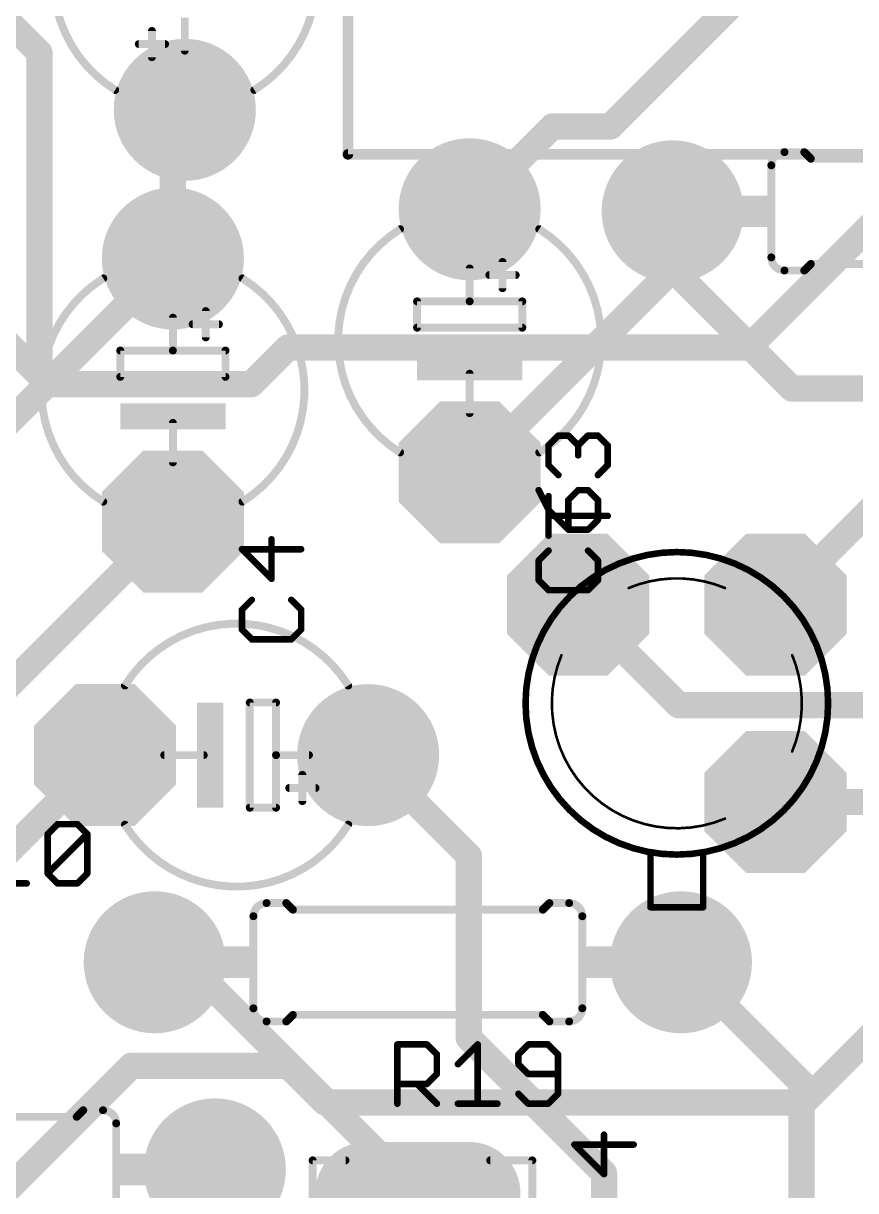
# Model space of a CAD drawing. Extents: x 0 to 70, y -10.8 to 60.8.
# Drawn here: x 37.38 to 53.45, y 21.59 to 44.13 of the extents above; entities that cross this region are included whole.
import ezdxf

# ---------------------------------------------------------------- set-up
doc = ezdxf.new("R2010")
doc.units = 0
for name, color, linetype in [('1', 22, 'CONTINUOUS'), ('16', 175, 'CONTINUOUS'), ('17', 82, 'CONTINUOUS'), ('21', 253, 'CONTINUOUS'), ('25', 253, 'CONTINUOUS'), ('29', 253, 'CONTINUOUS'), ('30', 253, 'CONTINUOUS')]:
    doc.layers.add(name, color=color, linetype=linetype)

# ---------------------------------------------------------------- blocks, each defined once
blk = doc.blocks.new('RECT')
blk.add_solid([(-0.5, -0.5), (0.5, -0.5), (-0.5, 0.5), (0.5, 0.5)])
blk = doc.blocks.new('ROUNDP')
at = {"const_width": 0.5}
blk.add_lwpolyline([(0, -0.25, 1), (0, 0.25, 1), (0, -0.25)], format="xyb", dxfattribs=at)
blk = doc.blocks.new('OCTAGONP')
at = {"const_width": 0.5}
blk.add_lwpolyline([(-0.25, -0.1036), (-0.25, 0.1036), (-0.1036, 0.25), (0.1036, 0.25), (0.25, 0.1036), (0.25, -0.1036), (0.1036, -0.25), (-0.1036, -0.25), (-0.25, -0.1036), (-0.25, 0.1036)], dxfattribs=at)
blk = doc.blocks.new('LONGP100')
at = {"const_width": 1}
blk.add_lwpolyline([(-0.5, 0), (0.5, 0)], dxfattribs=at)
at = {"const_width": 0.5}
for points in [[(-0.5, 0.25, 1), (-0.5, -0.25)], [(0.5, -0.25, 1), (0.5, 0.25)]]:
    blk.add_lwpolyline(points, format="xyb", dxfattribs=at)

msp = doc.modelspace()

# ---------------------------------------------------------------- linework, layer by layer
at = {"layer": '1', "const_width": 0.508}
for points in [[(37.6936, 43.561), (36.2712, 44.9834)], [(37.6936, 37.338), (37.6936, 43.561)], [(51.3842, 37.8714), (57.0738, 43.561)], [(34.3154, 40.7162), (37.6936, 37.338)], [(41.783, 37.1602), (42.4942, 37.8714)], [(42.4942, 37.8714), (51.3842, 37.8714)], [(37.6936, 37.338), (37.8714, 37.1602)], [(37.8714, 37.1602), (41.783, 37.1602)], [(52.451, 23.2918), (55, 25.8408)], [(35.7378, 20.2692), (39.4716, 24.003)], [(39.4716, 24.003), (42.4942, 24.003)], [(42.4942, 24.003), (43.2054, 23.2918)], [(43.2054, 23.2918), (52.451, 23.2918)]]:
    msp.add_lwpolyline(points, dxfattribs=at)
at = {"layer": '1', "const_width": 0.254}
for points in [[(37.8206, 43.561, 1), (37.5666, 43.561)], [(37.6038, 43.4712, 1), (37.7834, 43.6508)], [(42.4942, 37.9984, 1), (42.4942, 37.7444)], [(42.584, 37.7816, 1), (42.4044, 37.9612)], [(51.3842, 37.7444, 1), (51.3842, 37.9984)], [(51.2944, 37.9612, 1), (51.474, 37.7816)], [(37.7834, 37.4278, 1), (37.6038, 37.2482)], [(37.5666, 37.338, 1), (37.8206, 37.338)], [(37.6038, 37.2482, 1), (37.7834, 37.4278)], [(37.8714, 37.2872, 1), (37.8714, 37.0332)], [(37.7816, 37.0704, 1), (37.9612, 37.25)], [(41.6932, 37.25, 1), (41.8728, 37.0704)], [(41.783, 37.0332, 1), (41.783, 37.2872)], [(39.4716, 24.13, 1), (39.4716, 23.876)], [(39.5614, 23.9132, 1), (39.3818, 24.0928)], [(42.584, 24.0928, 1), (42.4044, 23.9132)], [(42.4942, 23.876, 1), (42.4942, 24.13)], [(43.2054, 23.4188, 1), (43.2054, 23.1648)], [(43.1156, 23.202, 1), (43.2952, 23.3816)], [(52.3612, 23.3816, 1), (52.5408, 23.202)], [(52.451, 23.1648, 1), (52.451, 23.4188)]]:
    msp.add_lwpolyline(points, format="xyb", dxfattribs=at)
at = {"layer": '16', "const_width": 0.508}
for points in [[(48.7172, 42.1386), (52, 45.4214)], [(40.27, 42.23), (40.5, 42.46)], [(40.27, 39.59), (40.27, 42.23)], [(46, 40.54), (47.5986, 42.1386)], [(47.5986, 42.1386), (48.7172, 42.1386)], [(49.92, 39.38), (49.92, 40.5)], [(35.111, 34.431), (40.27, 39.59)], [(46, 35.46), (49.92, 39.38)], [(49.92, 39.38), (52.22, 37.08)], [(52.22, 37.08), (55, 37.08)], [(55, 36), (51.905, 32.905)], [(35.76, 30), (40.27, 34.51)], [(48.095, 32.905), (50.0374, 30.9626)], [(50.0374, 30.9626), (56.5426, 30.9626)], [(35.96, 27), (38.96, 30)], [(45.9834, 28.0566), (44.04, 30)], [(51.905, 29.095), (56.825, 29.095)], [(45.9834, 24.5364), (45.9834, 28.0566)], [(40.54, 26), (39.92, 26)], [(45, 21.54), (40.54, 26)], [(52.405, 23.675), (50.08, 26)], [(48.595, 21.9248), (45.9834, 24.5364)], [(52.405, 19.405), (52.405, 23.675)], [(39.58, 20.5), (41.08, 22)], [(48.595, 19.405), (48.595, 21.9248)]]:
    msp.add_lwpolyline(points, dxfattribs=at)
at = {"layer": '16', "const_width": 0.254}
for points in [[(40.5898, 42.3702, 1), (40.4102, 42.5498)], [(40.397, 42.23, 1), (40.143, 42.23)], [(40.1802, 42.3198, 1), (40.3598, 42.1402)], [(47.5986, 42.2656, 1), (47.5986, 42.0116)], [(47.6884, 42.0488, 1), (47.5088, 42.2284)], [(48.7172, 42.0116, 1), (48.7172, 42.2656)], [(48.6274, 42.2284, 1), (48.807, 42.0488)], [(45.9102, 40.6298, 1), (46.0898, 40.4502)], [(50.047, 40.5, 1), (49.793, 40.5)], [(40.143, 39.59, 1), (40.397, 39.59)], [(40.3598, 39.5002, 1), (40.1802, 39.6798)], [(50.0098, 39.4698, 1), (49.8302, 39.2902)], [(49.793, 39.38, 1), (50.047, 39.38)], [(50.0098, 39.2902, 1), (49.8302, 39.4698)], [(52.22, 37.207, 1), (52.22, 36.953)], [(52.1302, 36.9902, 1), (52.3098, 37.1698)], [(45.9102, 35.5498, 1), (46.0898, 35.3702)], [(40.3598, 34.4202, 1), (40.1802, 34.5998)], [(48.1848, 32.9948, 1), (48.0052, 32.8152)], [(51.8152, 32.9948, 1), (51.9948, 32.8152)], [(50.0374, 31.0896, 1), (50.0374, 30.8356)], [(49.9476, 30.8728, 1), (50.1272, 31.0524)], [(39.0498, 29.9102, 1), (38.8702, 30.0898)], [(44.1298, 30.0898, 1), (43.9502, 29.9102)], [(51.905, 29.222, 1), (51.905, 28.968)], [(46.1104, 28.0566, 1), (45.8564, 28.0566)], [(45.8936, 27.9668, 1), (46.0732, 28.1464)], [(39.92, 26.127, 1), (39.92, 25.873)], [(40.6298, 26.0898, 1), (40.4502, 25.9102)], [(40.54, 25.873, 1), (40.54, 26.127)], [(50.1698, 26.0898, 1), (49.9902, 25.9102)], [(46.0732, 24.6262, 1), (45.8936, 24.4466)], [(45.8564, 24.5364, 1), (46.1104, 24.5364)], [(52.532, 23.675, 1), (52.278, 23.675)], [(52.3152, 23.5852, 1), (52.4948, 23.7648)], [(41.1698, 21.9102, 1), (40.9902, 22.0898)], [(48.722, 21.9248, 1), (48.468, 21.9248)], [(48.5052, 21.835, 1), (48.6848, 22.0146)], [(44.9102, 21.4502, 1), (45.0898, 21.6298)]]:
    msp.add_lwpolyline(points, format="xyb", dxfattribs=at)
at = {"layer": '21'}
for points, const_width in [([(43.65, 50.7), (43.65, 41.6)], 0.2032), ([(40.5, 43.603), (40.5, 44.238)], 0.1524), ([(39.865, 43.476), (39.865, 43.984)], 0.1524), ([(40.119, 43.73), (39.611, 43.73)], 0.1524), ([(60.35, 41.6), (43.65, 41.6)], 0.2032), ([(52.079, 41.643), (52.46, 41.643)], 0.1524), ([(52.587, 41.516), (52.46, 41.643)], 0.1524), ([(52.587, 41.516), (57.413, 41.516)], 0.1524), ([(51.825, 41.389), (51.825, 39.611)], 0.1524), ([(46, 39.397), (46, 38.762)], 0.1524), ([(46.635, 39.524), (46.635, 39.016)], 0.1524), ([(52.587, 39.484), (52.46, 39.357)], 0.1524), ([(52.587, 39.484), (57.413, 39.484)], 0.1524), ([(46.381, 39.27), (46.889, 39.27)], 0.1524), ([(52.079, 39.357), (52.46, 39.357)], 0.1524), ([(46, 38.762), (44.984, 38.762)], 0.1524), ([(44.984, 38.762), (44.984, 38.254)], 0.1524), ([(47.016, 38.762), (46, 38.762)], 0.1524), ([(47.016, 38.254), (47.016, 38.762)], 0.1524), ([(40.905, 38.574), (40.905, 38.066)], 0.1524), ([(40.27, 38.447), (40.27, 37.812)], 0.1524), ([(40.651, 38.32), (41.159, 38.32)], 0.1524), ([(44.984, 38.254), (47.016, 38.254)], 0.1524), ([(40.27, 37.812), (39.254, 37.812)], 0.1524), ([(39.254, 37.812), (39.254, 37.304)], 0.1524), ([(41.286, 37.812), (40.27, 37.812)], 0.1524), ([(41.286, 37.304), (41.286, 37.812)], 0.1524), ([(46, 37.365), (46, 36.603)], 0.1524), ([(39.254, 37.304), (41.286, 37.304)], 0.1524), ([(40.27, 36.415), (40.27, 35.653)], 0.1524), ([(42.262, 31.016), (41.754, 31.016)], 0.1524), ([(41.754, 31.016), (41.754, 28.984)], 0.1524), ([(42.262, 30), (42.262, 31.016)], 0.1524), ([(40.865, 30), (40.103, 30)], 0.1524), ([(42.897, 30), (42.262, 30)], 0.1524), ([(42.262, 28.984), (42.262, 30)], 0.1524), ([(42.77, 29.619), (42.77, 29.111)], 0.1524), ([(43.024, 29.365), (42.516, 29.365)], 0.1524), ([(41.754, 28.984), (42.262, 28.984)], 0.1524), ([(49.492, 27.063), (49.492, 28.1235)], 0.127), ([(50.508, 27.063), (50.508, 28.1235)], 0.127), ([(42.079, 27.143), (42.46, 27.143)], 0.1524), ([(42.587, 27.016), (42.46, 27.143)], 0.1524), ([(42.587, 27.016), (47.413, 27.016)], 0.1524), ([(47.413, 27.016), (47.54, 27.143)], 0.1524), ([(47.921, 27.143), (47.54, 27.143)], 0.1524), ([(50.508, 27.063), (49.492, 27.063)], 0.127), ([(41.825, 26.889), (41.825, 25.111)], 0.1524), ([(48.175, 26.889), (48.175, 25.111)], 0.1524), ([(42.587, 24.984), (42.46, 24.857)], 0.1524), ([(42.587, 24.984), (47.413, 24.984)], 0.1524), ([(47.413, 24.984), (47.54, 24.857)], 0.1524), ([(42.079, 24.857), (42.46, 24.857)], 0.1524), ([(47.921, 24.857), (47.54, 24.857)], 0.1524), ([(38.413, 23.016), (38.54, 23.143)], 0.1524), ([(38.921, 23.143), (38.54, 23.143)], 0.1524), ([(38.413, 23.016), (33.587, 23.016)], 0.1524), ([(39.175, 21.111), (39.175, 22.889)], 0.1524), ([(42.968, 22.175), (42.968, 15.825)], 0.1524), ([(43.603, 22.175), (42.968, 22.175)], 0.1524), ([(47.2098, 22.175), (46.397, 22.175)], 0.1524), ([(47.2098, 15.825), (47.2098, 22.175)], 0.1524)]:
    msp.add_lwpolyline(points, dxfattribs=dict(at, const_width=const_width))
for points, const_width in [([(39.1568, 47.1557, 0.5551), (39.1568, 42.8443)], 0.1524), ([(41.8432, 42.8443, 0.5551), (41.8432, 47.1557)], 0.1524), ([(39.9031, 43.984, 1), (39.8269, 43.984)], 0.0762), ([(39.611, 43.7681, 1), (39.611, 43.6919)], 0.0762), ([(40.119, 43.6919, 1), (40.119, 43.7681)], 0.0762), ([(39.8269, 43.476, 1), (39.9031, 43.476)], 0.0762), ([(40.4619, 43.603, 1), (40.5381, 43.603)], 0.0762), ([(39.1367, 42.812, 1), (39.1769, 42.8766)], 0.0762), ([(41.8231, 42.8766, 1), (41.8633, 42.812)], 0.0762), ([(43.65, 41.6508, 1), (43.65, 41.5492)], 0.1016), ([(52.079, 41.643, 0.4142), (51.825, 41.389)], 0.1524), ([(52.079, 41.6811, 1), (52.079, 41.6049)], 0.0762), ([(52.079, 41.6049, 1), (52.079, 41.6811)], 0.0762), ([(52.4869, 41.6699, 1), (52.4331, 41.6161)], 0.0762), ([(52.46, 41.6049, 1), (52.46, 41.6811)], 0.0762), ([(43.5992, 41.6, 1), (43.7008, 41.6)], 0.1016), ([(52.587, 41.5541, 1), (52.587, 41.4779)], 0.0762), ([(52.5601, 41.4891, 1), (52.6139, 41.5429)], 0.0762), ([(51.8631, 41.389, 1), (51.7869, 41.389)], 0.0762), ([(51.7869, 41.389, 1), (51.8631, 41.389)], 0.0762), ([(44.6568, 40.1557, 0.5551), (44.6568, 35.8443)], 0.1524), ([(44.6769, 40.1234, 1), (44.6367, 40.188)], 0.0762), ([(47.3432, 35.8443, 0.5551), (47.3432, 40.1557)], 0.1524), ([(47.3633, 40.188, 1), (47.3231, 40.1234)], 0.0762), ([(51.825, 39.611, 0.4142), (52.079, 39.357)], 0.1524), ([(51.8631, 39.611, 1), (51.7869, 39.611)], 0.0762), ([(46.0381, 39.397, 1), (45.9619, 39.397)], 0.0762), ([(46.6731, 39.524, 1), (46.5969, 39.524)], 0.0762), ([(51.7869, 39.611, 1), (51.8631, 39.611)], 0.0762), ([(52.587, 39.5221, 1), (52.587, 39.4459)], 0.0762), ([(52.6139, 39.4571, 1), (52.5601, 39.5109)], 0.0762), ([(38.9268, 39.2057, 0.5551), (38.9268, 34.8943)], 0.1524), ([(38.9469, 39.1734, 1), (38.9067, 39.238)], 0.0762), ([(41.6132, 34.8943, 0.5551), (41.6132, 39.2057)], 0.1524), ([(41.6333, 39.238, 1), (41.5931, 39.1734)], 0.0762), ([(46.381, 39.3081, 1), (46.381, 39.2319)], 0.0762), ([(46.889, 39.2319, 1), (46.889, 39.3081)], 0.0762), ([(52.079, 39.3951, 1), (52.079, 39.3189)], 0.0762), ([(52.079, 39.3189, 1), (52.079, 39.3951)], 0.0762), ([(52.4331, 39.3839, 1), (52.4869, 39.3301)], 0.0762), ([(52.46, 39.3189, 1), (52.46, 39.3951)], 0.0762), ([(46.5969, 39.016, 1), (46.6731, 39.016)], 0.0762), ([(44.984, 38.8001, 1), (44.984, 38.7239)], 0.0762), ([(45.0221, 38.762, 1), (44.9459, 38.762)], 0.0762), ([(46, 38.8001, 1), (46, 38.7239)], 0.0762), ([(45.9619, 38.762, 1), (46.0381, 38.762)], 0.0762), ([(46, 38.7239, 1), (46, 38.8001)], 0.0762), ([(47.0541, 38.762, 1), (46.9779, 38.762)], 0.0762), ([(47.016, 38.7239, 1), (47.016, 38.8001)], 0.0762), ([(40.9431, 38.574, 1), (40.8669, 38.574)], 0.0762), ([(40.3081, 38.447, 1), (40.2319, 38.447)], 0.0762), ([(40.651, 38.3581, 1), (40.651, 38.2819)], 0.0762), ([(41.159, 38.2819, 1), (41.159, 38.3581)], 0.0762), ([(44.984, 38.2921, 1), (44.984, 38.2159)], 0.0762), ([(47.016, 38.2159, 1), (47.016, 38.2921)], 0.0762), ([(40.8669, 38.066, 1), (40.9431, 38.066)], 0.0762), ([(44.9459, 38.254, 1), (45.0221, 38.254)], 0.0762), ([(46.9779, 38.254, 1), (47.0541, 38.254)], 0.0762), ([(39.254, 37.8501, 1), (39.254, 37.7739)], 0.0762), ([(39.2921, 37.812, 1), (39.2159, 37.812)], 0.0762), ([(40.27, 37.8501, 1), (40.27, 37.7739)], 0.0762), ([(40.27, 37.7739, 1), (40.27, 37.8501)], 0.0762), ([(41.3241, 37.812, 1), (41.2479, 37.812)], 0.0762), ([(41.286, 37.7739, 1), (41.286, 37.8501)], 0.0762), ([(40.2319, 37.812, 1), (40.3081, 37.812)], 0.0762), ([(46.0381, 37.365, 1), (45.9619, 37.365)], 0.0762), ([(39.254, 37.3421, 1), (39.254, 37.2659)], 0.0762), ([(39.2159, 37.304, 1), (39.2921, 37.304)], 0.0762), ([(41.2479, 37.304, 1), (41.3241, 37.304)], 0.0762), ([(41.286, 37.2659, 1), (41.286, 37.3421)], 0.0762), ([(45.9619, 36.603, 1), (46.0381, 36.603)], 0.0762), ([(40.3081, 36.415, 1), (40.2319, 36.415)], 0.0762), ([(44.6367, 35.812, 1), (44.6769, 35.8766)], 0.0762), ([(47.3231, 35.8766, 1), (47.3633, 35.812)], 0.0762), ([(40.2319, 35.653, 1), (40.3081, 35.653)], 0.0762), ([(38.9067, 34.862, 1), (38.9469, 34.9266)], 0.0762), ([(41.5931, 34.9266, 1), (41.6333, 34.862)], 0.0762), ([(50, 28.079, 1), (50, 33.921, 1), (50, 28.079)], 0.127), ([(50.9289, 33.227, 0.2002), (49.0711, 33.227)], 0.0508), ([(49.0662, 33.2387, 1), (49.076, 33.2153)], 0.0254), ([(50.924, 33.2153, 1), (50.9338, 33.2387)], 0.0254), ([(43.6557, 31.3432, 0.5551), (39.3443, 31.3432)], 0.1524), ([(47.7729, 31.929, 0.67), (50.9289, 28.773)], 0.0508), ([(47.7846, 31.9241, 1), (47.7612, 31.9339)], 0.0254), ([(52.227, 30.0711, 0.2002), (52.227, 31.9289)], 0.0508), ([(52.2387, 31.9338, 1), (52.2153, 31.924)], 0.0254), ([(39.312, 31.3633, 1), (39.3766, 31.3231)], 0.0762), ([(43.6234, 31.3231, 1), (43.688, 31.3633)], 0.0762), ([(41.754, 31.0541, 1), (41.754, 30.9779)], 0.0762), ([(41.7921, 31.016, 1), (41.7159, 31.016)], 0.0762), ([(42.3001, 31.016, 1), (42.2239, 31.016)], 0.0762), ([(42.262, 30.9779, 1), (42.262, 31.0541)], 0.0762), ([(40.103, 30.0381, 1), (40.103, 29.9619)], 0.0762), ([(40.865, 29.9619, 1), (40.865, 30.0381)], 0.0762), ([(42.262, 30.0381, 1), (42.262, 29.9619)], 0.0762), ([(42.3001, 30, 1), (42.2239, 30)], 0.0762), ([(42.2239, 30, 1), (42.3001, 30)], 0.0762), ([(42.897, 29.9619, 1), (42.897, 30.0381)], 0.0762), ([(52.2153, 30.076, 1), (52.2387, 30.0662)], 0.0254), ([(42.8081, 29.619, 1), (42.7319, 29.619)], 0.0762), ([(42.516, 29.4031, 1), (42.516, 29.3269)], 0.0762), ([(43.024, 29.3269, 1), (43.024, 29.4031)], 0.0762), ([(42.7319, 29.111, 1), (42.8081, 29.111)], 0.0762), ([(41.754, 29.0221, 1), (41.754, 28.9459)], 0.0762), ([(41.7159, 28.984, 1), (41.7921, 28.984)], 0.0762), ([(42.2239, 28.984, 1), (42.3001, 28.984)], 0.0762), ([(42.262, 28.9459, 1), (42.262, 29.0221)], 0.0762), ([(39.3443, 28.6568, 0.5551), (43.6557, 28.6568)], 0.1524), ([(39.3766, 28.6769, 1), (39.312, 28.6367)], 0.0762), ([(43.688, 28.6367, 1), (43.6234, 28.6769)], 0.0762), ([(50.9338, 28.7613, 1), (50.924, 28.7847)], 0.0254), ([(49.5238, 28.1235, 1), (49.4603, 28.1235)], 0.0635), ([(50.5398, 28.1235, 1), (50.4763, 28.1235)], 0.0635), ([(42.079, 27.143, 0.4142), (41.825, 26.889)], 0.1524), ([(42.079, 27.1811, 1), (42.079, 27.1049)], 0.0762), ([(42.079, 27.1049, 1), (42.079, 27.1811)], 0.0762), ([(42.4869, 27.1699, 1), (42.4331, 27.1161)], 0.0762), ([(42.46, 27.1049, 1), (42.46, 27.1811)], 0.0762), ([(42.587, 27.0541, 1), (42.587, 26.9779)], 0.0762), ([(42.5601, 26.9891, 1), (42.6139, 27.0429)], 0.0762), ([(47.3861, 27.0429, 1), (47.4399, 26.9891)], 0.0762), ([(47.413, 26.9779, 1), (47.413, 27.0541)], 0.0762), ([(47.54, 27.1811, 1), (47.54, 27.1049)], 0.0762), ([(47.5669, 27.1161, 1), (47.5131, 27.1699)], 0.0762), ([(48.175, 26.889, 0.4142), (47.921, 27.143)], 0.1524), ([(47.921, 27.1811, 1), (47.921, 27.1049)], 0.0762), ([(47.921, 27.1049, 1), (47.921, 27.1811)], 0.0762), ([(49.492, 27.0948, 1), (49.492, 27.0313)], 0.0635), ([(49.4603, 27.063, 1), (49.5238, 27.063)], 0.0635), ([(50.4763, 27.063, 1), (50.5398, 27.063)], 0.0635), ([(50.508, 27.0313, 1), (50.508, 27.0948)], 0.0635), ([(41.8631, 26.889, 1), (41.7869, 26.889)], 0.0762), ([(41.7869, 26.889, 1), (41.8631, 26.889)], 0.0762), ([(48.2131, 26.889, 1), (48.1369, 26.889)], 0.0762), ([(48.1369, 26.889, 1), (48.2131, 26.889)], 0.0762), ([(41.825, 25.111, 0.4142), (42.079, 24.857)], 0.1524), ([(41.8631, 25.111, 1), (41.7869, 25.111)], 0.0762), ([(41.7869, 25.111, 1), (41.8631, 25.111)], 0.0762), ([(42.587, 25.0221, 1), (42.587, 24.9459)], 0.0762), ([(42.6139, 24.9571, 1), (42.5601, 25.0109)], 0.0762), ([(47.4399, 25.0109, 1), (47.3861, 24.9571)], 0.0762), ([(47.413, 24.9459, 1), (47.413, 25.0221)], 0.0762), ([(47.921, 24.857, 0.4142), (48.175, 25.111)], 0.1524), ([(48.2131, 25.111, 1), (48.1369, 25.111)], 0.0762), ([(48.1369, 25.111, 1), (48.2131, 25.111)], 0.0762), ([(42.079, 24.8951, 1), (42.079, 24.8189)], 0.0762), ([(42.079, 24.8189, 1), (42.079, 24.8951)], 0.0762), ([(42.4331, 24.8839, 1), (42.4869, 24.8301)], 0.0762), ([(42.46, 24.8189, 1), (42.46, 24.8951)], 0.0762), ([(47.54, 24.8951, 1), (47.54, 24.8189)], 0.0762), ([(47.5131, 24.8301, 1), (47.5669, 24.8839)], 0.0762), ([(47.921, 24.8951, 1), (47.921, 24.8189)], 0.0762), ([(47.921, 24.8189, 1), (47.921, 24.8951)], 0.0762), ([(38.54, 23.1811, 1), (38.54, 23.1049)], 0.0762), ([(38.5669, 23.1161, 1), (38.5131, 23.1699)], 0.0762), ([(39.175, 22.889, 0.4142), (38.921, 23.143)], 0.1524), ([(38.921, 23.1811, 1), (38.921, 23.1049)], 0.0762), ([(38.921, 23.1049, 1), (38.921, 23.1811)], 0.0762), ([(38.3861, 23.0429, 1), (38.4399, 22.9891)], 0.0762), ([(38.413, 22.9779, 1), (38.413, 23.0541)], 0.0762), ([(39.2131, 22.889, 1), (39.1369, 22.889)], 0.0762), ([(39.1369, 22.889, 1), (39.2131, 22.889)], 0.0762), ([(43.0061, 22.175, 1), (42.9299, 22.175)], 0.0762), ([(42.968, 22.2131, 1), (42.968, 22.1369)], 0.0762), ([(43.603, 22.1369, 1), (43.603, 22.2131)], 0.0762), ([(46.397, 22.2131, 1), (46.397, 22.1369)], 0.0762), ([(47.2479, 22.175, 1), (47.1717, 22.175)], 0.0762), ([(47.2098, 22.1369, 1), (47.2098, 22.2131)], 0.0762)]:
    msp.add_lwpolyline(points, format="xyb", dxfattribs=dict(at, const_width=const_width))
at = {"layer": '25', "const_width": 0.127}
for points in [[(47.5226, 35.9797), (47.7132, 36.1704)], [(47.7132, 36.1704), (47.9039, 36.1704)], [(47.9039, 36.1704), (48.0946, 35.9797)], [(48.0946, 35.9797), (48.2852, 36.1704)], [(48.2852, 36.1704), (48.4759, 36.1704)], [(48.4759, 36.1704), (48.6665, 35.9797)], [(47.5226, 35.5984), (47.5226, 35.9797)], [(48.0946, 35.9797), (48.0946, 35.7891)], [(48.6665, 35.9797), (48.6665, 35.5984)], [(47.7132, 35.4078), (47.5226, 35.5984)], [(48.6665, 35.5984), (48.4759, 35.4078)], [(47.3326, 35.1167), (47.5232, 34.7354)], [(48.0952, 35.1167), (47.9046, 34.926)], [(48.2859, 35.1167), (48.0952, 35.1167)], [(48.4765, 34.926), (48.2859, 35.1167)], [(47.5226, 34.2385), (47.5226, 35.0011)], [(47.9046, 34.926), (47.9046, 34.3541)], [(48.4765, 34.5447), (48.4765, 34.926)], [(47.5232, 34.7354), (47.9046, 34.3541)], [(48.6665, 34.6198), (47.5226, 34.6198)], [(48.2859, 34.3541), (48.4765, 34.5447)], [(47.9046, 34.3541), (48.2859, 34.3541)], [(42.7465, 33.976), (41.6026, 33.976)], [(41.6026, 33.976), (42.1746, 33.4041)], [(42.1746, 33.4041), (42.1746, 34.1667)], [(47.5232, 33.9474), (47.3326, 33.7567)], [(47.3326, 33.7567), (47.3326, 33.3754)], [(48.4765, 33.7567), (48.2859, 33.9474)], [(48.4765, 33.3754), (48.4765, 33.7567)], [(47.3326, 33.3754), (47.5232, 33.1848)], [(48.2859, 33.1848), (48.4765, 33.3754)], [(47.5232, 33.1848), (48.2859, 33.1848)], [(41.7932, 32.9974), (41.6026, 32.8067)], [(42.7465, 32.8067), (42.5559, 32.9974)], [(41.6026, 32.8067), (41.6026, 32.4254)], [(42.7465, 32.4254), (42.7465, 32.8067)], [(41.6026, 32.4254), (41.7932, 32.2348)], [(42.5559, 32.2348), (42.7465, 32.4254)], [(41.7932, 32.2348), (42.5559, 32.2348)], [(37.854, 28.4768), (38.0446, 28.6674)], [(38.0446, 28.6674), (38.4259, 28.6674)], [(38.4259, 28.6674), (38.6166, 28.4768)], [(37.854, 27.7141), (37.854, 28.4768)], [(37.854, 27.7141), (38.6166, 28.4768)], [(38.6166, 28.4768), (38.6166, 27.7141)], [(38.0446, 27.5235), (37.854, 27.7141)], [(38.6166, 27.7141), (38.4259, 27.5235)], [(36.6847, 27.5235), (37.4473, 27.5235)], [(38.4259, 27.5235), (38.0446, 27.5235)], [(44.6034, 23.2695), (44.6034, 24.4134)], [(44.6034, 24.4134), (45.1753, 24.4134)], [(45.1753, 24.4134), (45.366, 24.2228)], [(45.7727, 24.0321), (46.154, 24.4134)], [(46.154, 24.4134), (46.154, 23.2695)], [(47.1326, 24.4134), (46.942, 24.2228)], [(47.5139, 24.4134), (47.1326, 24.4134)], [(47.7046, 24.2228), (47.5139, 24.4134)], [(45.366, 24.2228), (45.366, 23.8414)], [(46.942, 24.2228), (46.942, 24.0321)], [(47.7046, 23.4601), (47.7046, 24.2228)], [(45.366, 23.8414), (45.1753, 23.6508)], [(46.942, 24.0321), (47.1326, 23.8414)], [(47.1326, 23.8414), (47.7046, 23.8414)], [(45.1753, 23.6508), (44.6034, 23.6508)], [(44.9847, 23.6508), (45.366, 23.2695)], [(46.942, 23.4601), (47.1326, 23.2695)], [(47.5139, 23.2695), (47.7046, 23.4601)], [(45.7727, 23.2695), (46.5353, 23.2695)], [(47.1326, 23.2695), (47.5139, 23.2695)], [(49.1665, 22.4797), (48.0226, 22.4797)], [(48.0226, 22.4797), (48.5946, 21.9078)], [(48.5946, 21.9078), (48.5946, 22.6704)]]:
    msp.add_lwpolyline(points, dxfattribs=at)
at = {"layer": '25', "const_width": 0.0635}
for points in [[(47.7132, 36.2022, 1), (47.7132, 36.1386)], [(47.7357, 36.148, 1), (47.6907, 36.1928)], [(47.9264, 36.1929, 1), (47.8814, 36.1479)], [(47.9039, 36.1386, 1), (47.9039, 36.2022)], [(48.2852, 36.2022, 1), (48.2852, 36.1386)], [(48.3077, 36.148, 1), (48.2627, 36.1928)], [(48.4984, 36.1928, 1), (48.4534, 36.148)], [(48.4759, 36.1386, 1), (48.4759, 36.2022)], [(47.5544, 35.9797, 1), (47.4909, 35.9797)], [(47.5001, 36.0021, 1), (47.5451, 35.9573)], [(48.1264, 35.9797, 1), (48.0628, 35.9797)], [(48.0721, 36.0021, 1), (48.1171, 35.9573)], [(48.0721, 35.9572, 1), (48.1171, 36.0022)], [(48.6983, 35.9797, 1), (48.6347, 35.9797)], [(48.644, 35.9573, 1), (48.689, 36.0021)], [(47.5451, 35.6209, 1), (47.5001, 35.5759)], [(47.4909, 35.5984, 1), (47.5544, 35.5984)], [(48.0628, 35.7891, 1), (48.1264, 35.7891)], [(48.6347, 35.5984, 1), (48.6983, 35.5984)], [(48.689, 35.5759, 1), (48.644, 35.6209)], [(47.6907, 35.3853, 1), (47.7357, 35.4303)], [(48.4534, 35.4303, 1), (48.4984, 35.3853)], [(47.361, 35.1309, 1), (47.3042, 35.1025)], [(48.0952, 35.1485, 1), (48.0952, 35.0849)], [(48.1177, 35.0943, 1), (48.0727, 35.1391)], [(48.3084, 35.1391, 1), (48.2634, 35.0943)], [(48.2859, 35.0849, 1), (48.2859, 35.1485)], [(47.5544, 35.0011, 1), (47.4909, 35.0011)], [(47.9364, 34.926, 1), (47.8728, 34.926)], [(47.8821, 34.9484, 1), (47.9271, 34.9036)], [(48.5083, 34.926, 1), (48.4447, 34.926)], [(48.454, 34.9036, 1), (48.499, 34.9484)], [(47.5456, 34.7579, 1), (47.5008, 34.7129)], [(47.4948, 34.7212, 1), (47.5516, 34.7496)], [(47.5226, 34.6516, 1), (47.5226, 34.5881)], [(48.4447, 34.5447, 1), (48.5083, 34.5447)], [(48.499, 34.5222, 1), (48.454, 34.5672)], [(48.6665, 34.5881, 1), (48.6665, 34.6516)], [(47.4909, 34.2385, 1), (47.5544, 34.2385)], [(47.8728, 34.3541, 1), (47.9364, 34.3541)], [(47.9046, 34.3859, 1), (47.9046, 34.3224)], [(47.8822, 34.3316, 1), (47.927, 34.3766)], [(48.2634, 34.3766, 1), (48.3084, 34.3316)], [(48.2859, 34.3224, 1), (48.2859, 34.3859)], [(41.6026, 34.0078, 1), (41.6026, 33.9442)], [(41.625, 33.9985, 1), (41.5802, 33.9535)], [(42.2064, 34.1667, 1), (42.1429, 34.1667)], [(42.7465, 33.9442, 1), (42.7465, 34.0078)], [(47.3644, 33.7567, 1), (47.3008, 33.7567)], [(47.3101, 33.7791, 1), (47.3551, 33.7343)], [(47.5457, 33.925, 1), (47.5007, 33.9698)], [(48.3084, 33.9698, 1), (48.2634, 33.925)], [(48.5083, 33.7567, 1), (48.4447, 33.7567)], [(48.454, 33.7343, 1), (48.499, 33.7791)], [(42.1429, 33.4041, 1), (42.2064, 33.4041)], [(42.1522, 33.3816, 1), (42.197, 33.4266)], [(47.3551, 33.3979, 1), (47.3101, 33.3529)], [(47.3008, 33.3754, 1), (47.3644, 33.3754)], [(48.4447, 33.3754, 1), (48.5083, 33.3754)], [(48.499, 33.3529, 1), (48.454, 33.3979)], [(47.5232, 33.2166, 1), (47.5232, 33.1531)], [(47.5007, 33.1623, 1), (47.5457, 33.2073)], [(48.2634, 33.2073, 1), (48.3084, 33.1623)], [(48.2859, 33.1531, 1), (48.2859, 33.2166)], [(41.8157, 32.975, 1), (41.7707, 33.0198)], [(42.5784, 33.0198, 1), (42.5334, 32.975)], [(41.6344, 32.8067, 1), (41.5709, 32.8067)], [(41.5801, 32.8291, 1), (41.6251, 32.7843)], [(42.7783, 32.8067, 1), (42.7148, 32.8067)], [(42.724, 32.7843, 1), (42.769, 32.8291)], [(41.6251, 32.4479, 1), (41.5801, 32.4029)], [(42.769, 32.4029, 1), (42.724, 32.4479)], [(41.5709, 32.4254, 1), (41.6344, 32.4254)], [(41.7932, 32.2666, 1), (41.7932, 32.203)], [(41.7707, 32.2123, 1), (41.8157, 32.2573)], [(42.5334, 32.2573, 1), (42.5784, 32.2123)], [(42.5559, 32.203, 1), (42.5559, 32.2666)], [(42.7148, 32.4254, 1), (42.7783, 32.4254)], [(38.0446, 28.6991, 1), (38.0446, 28.6357)], [(38.0671, 28.6449, 1), (38.0221, 28.6899)], [(38.4483, 28.6899, 1), (38.4035, 28.6449)], [(38.4259, 28.6357, 1), (38.4259, 28.6991)], [(37.8858, 28.4768, 1), (37.8222, 28.4768)], [(37.8315, 28.4993, 1), (37.8765, 28.4543)], [(38.6484, 28.4768, 1), (38.5849, 28.4768)], [(38.6391, 28.4544, 1), (38.5941, 28.4992)], [(38.5942, 28.4543, 1), (38.639, 28.4993)], [(37.8765, 27.7366, 1), (37.8315, 27.6916)], [(37.8222, 27.7141, 1), (37.8858, 27.7141)], [(37.8315, 27.7365, 1), (37.8765, 27.6917)], [(38.5849, 27.7141, 1), (38.6484, 27.7141)], [(38.639, 27.6916, 1), (38.5942, 27.7366)], [(37.4473, 27.4918, 1), (37.4473, 27.5553)], [(38.0446, 27.5553, 1), (38.0446, 27.4918)], [(38.0221, 27.501, 1), (38.0671, 27.546)], [(38.4035, 27.546, 1), (38.4483, 27.501)], [(38.4259, 27.4918, 1), (38.4259, 27.5553)], [(44.6352, 24.4134, 1), (44.5716, 24.4134)], [(44.6034, 24.4452, 1), (44.6034, 24.3817)], [(45.1977, 24.4359, 1), (45.1529, 24.3909)], [(45.1753, 24.3817, 1), (45.1753, 24.4452)], [(46.1858, 24.4134, 1), (46.1223, 24.4134)], [(46.1765, 24.3909, 1), (46.1315, 24.4359)], [(47.1326, 24.4452, 1), (47.1326, 24.3817)], [(47.1551, 24.3909, 1), (47.1101, 24.4359)], [(47.5363, 24.4359, 1), (47.4915, 24.3909)], [(47.5139, 24.3817, 1), (47.5139, 24.4452)], [(45.3978, 24.2228, 1), (45.3342, 24.2228)], [(45.3436, 24.2003, 1), (45.3884, 24.2453)], [(46.9195, 24.2453, 1), (46.9645, 24.2003)], [(46.9738, 24.2228, 1), (46.9102, 24.2228)], [(47.7364, 24.2228, 1), (47.6728, 24.2228)], [(47.6822, 24.2003, 1), (47.727, 24.2453)], [(45.3884, 23.8189, 1), (45.3436, 23.8639)], [(45.7502, 24.0546, 1), (45.7952, 24.0096)], [(46.9645, 24.0545, 1), (46.9195, 24.0097)], [(46.9102, 24.0321, 1), (46.9738, 24.0321)], [(47.1326, 23.8731, 1), (47.1326, 23.8097)], [(47.1101, 23.819, 1), (47.1551, 23.8638)], [(47.7046, 23.8097, 1), (47.7046, 23.8731)], [(44.6034, 23.6825, 1), (44.6034, 23.6191)], [(45.0072, 23.6733, 1), (44.9622, 23.6283)], [(45.1529, 23.6733, 1), (45.1977, 23.6283)], [(45.1753, 23.6191, 1), (45.1753, 23.6825)], [(45.3342, 23.8414, 1), (45.3978, 23.8414)], [(46.9645, 23.4826, 1), (46.9195, 23.4376)], [(47.6728, 23.4601, 1), (47.7364, 23.4601)], [(47.727, 23.4376, 1), (47.6822, 23.4826)], [(44.5716, 23.2695, 1), (44.6352, 23.2695)], [(45.3435, 23.247, 1), (45.3885, 23.292)], [(45.7727, 23.3012, 1), (45.7727, 23.2378)], [(46.1223, 23.2695, 1), (46.1858, 23.2695)], [(46.5353, 23.2378, 1), (46.5353, 23.3012)], [(47.1326, 23.3012, 1), (47.1326, 23.2378)], [(47.1101, 23.247, 1), (47.1551, 23.292)], [(47.4915, 23.292, 1), (47.5363, 23.247)], [(47.5139, 23.2378, 1), (47.5139, 23.3012)], [(48.0226, 22.5114, 1), (48.0226, 22.448)], [(48.045, 22.5022, 1), (48.0002, 22.4572)], [(48.6264, 22.6704, 1), (48.5628, 22.6704)], [(49.1665, 22.448, 1), (49.1665, 22.5114)], [(48.5628, 21.9078, 1), (48.6264, 21.9078)], [(48.5722, 21.8853, 1), (48.617, 21.9303)]]:
    msp.add_lwpolyline(points, format="xyb", dxfattribs=at)

# ---------------------------------------------------------------- block references
at = {"layer": '17'}
for name, p, xscale, yscale, rotation in [('ROUNDP', (40.5, 42.46), 2.54, 2.54, 90), ('ROUNDP', (40.5, 42.46), 2.54, 2.54, 90), ('ROUNDP', (46, 40.54), 2.54, 2.54, 270), ('ROUNDP', (46, 40.54), 2.54, 2.54, 270), ('ROUNDP', (49.92, 40.5), 2.54, 2.54, 180), ('ROUNDP', (49.92, 40.5), 2.54, 2.54, 180), ('ROUNDP', (40.27, 39.59), 2.54, 2.54, 270), ('ROUNDP', (40.27, 39.59), 2.54, 2.54, 270), ('OCTAGONP', (46, 35.46), 2.54, 2.54, 270), ('OCTAGONP', (46, 35.46), 2.54, 2.54, 270), ('OCTAGONP', (40.27, 34.51), 2.54, 2.54, 270), ('OCTAGONP', (40.27, 34.51), 2.54, 2.54, 270), ('OCTAGONP', (48.095, 32.905), 2.54, 2.54, 90), ('OCTAGONP', (48.095, 32.905), 2.54, 2.54, 90), ('OCTAGONP', (51.905, 32.905), 2.54, 2.54, 90), ('OCTAGONP', (51.905, 32.905), 2.54, 2.54, 90), ('OCTAGONP', (38.96, 30), 2.54, 2.54, 180), ('OCTAGONP', (38.96, 30), 2.54, 2.54, 180), ('ROUNDP', (44.04, 30), 2.54, 2.54, 180), ('ROUNDP', (44.04, 30), 2.54, 2.54, 180), ('OCTAGONP', (51.905, 29.095), 2.54, 2.54, 90), ('OCTAGONP', (51.905, 29.095), 2.54, 2.54, 90), ('ROUNDP', (39.92, 26), 2.54, 2.54, 180), ('ROUNDP', (39.92, 26), 2.54, 2.54, 180), ('ROUNDP', (50.08, 26), 2.54, 2.54, 180), ('ROUNDP', (50.08, 26), 2.54, 2.54, 180), ('LONGP100', (45, 21.54), 1.778, 1.778, 180), ('LONGP100', (45, 21.54), 1.778, 1.778, 180)]:
    msp.add_blockref(name, p, dxfattribs=dict(at, xscale=xscale, yscale=yscale, rotation=rotation))
at = {"layer": '17', "xscale": 2.54, "yscale": 2.54}
msp.add_blockref('ROUNDP', (41.08, 22), dxfattribs=at)
msp.add_blockref('ROUNDP', (41.08, 22), dxfattribs=at)
at = {"layer": '21'}
for p, xscale, yscale, rotation in [((51.3932, 40.5), 0.8636, 0.6096, 180), ((46, 37.492), 0.508, 2.032, 270), ((40.27, 36.542), 0.508, 2.032, 270), ((40.992, 30), 0.508, 2.032, 180), ((41.3932, 26), 0.8636, 0.6096, 180), ((48.6068, 26), 0.8636, 0.6096, 180)]:
    msp.add_blockref('RECT', p, dxfattribs=dict(at, xscale=xscale, yscale=yscale, rotation=rotation))
at = {"layer": '21', "xscale": 0.8636, "yscale": 0.6096}
msp.add_blockref('RECT', (39.6068, 22), dxfattribs=at)
at = {"layer": '29'}
for name, p, xscale, yscale, rotation in [('ROUNDP', (40.5, 42.46), 2.7432, 2.7432, 90), ('ROUNDP', (46, 40.54), 2.7432, 2.7432, 270), ('ROUNDP', (49.92, 40.5), 2.7432, 2.7432, 180), ('ROUNDP', (40.27, 39.59), 2.7432, 2.7432, 270), ('OCTAGONP', (46, 35.46), 2.7432, 2.7432, 270), ('OCTAGONP', (40.27, 34.51), 2.7432, 2.7432, 270), ('OCTAGONP', (48.095, 32.905), 2.7432, 2.7432, 90), ('OCTAGONP', (51.905, 32.905), 2.7432, 2.7432, 90), ('OCTAGONP', (38.96, 30), 2.7432, 2.7432, 180), ('ROUNDP', (44.04, 30), 2.7432, 2.7432, 180), ('OCTAGONP', (51.905, 29.095), 2.7432, 2.7432, 90), ('ROUNDP', (39.92, 26), 2.7432, 2.7432, 180), ('ROUNDP', (50.08, 26), 2.7432, 2.7432, 180), ('LONGP100', (45, 21.54), 1.9812, 1.9812, 180)]:
    msp.add_blockref(name, p, dxfattribs=dict(at, xscale=xscale, yscale=yscale, rotation=rotation))
at = {"layer": '29', "xscale": 2.7432, "yscale": 2.7432}
msp.add_blockref('ROUNDP', (41.08, 22), dxfattribs=at)
at = {"layer": '30'}
for name, p, xscale, yscale, rotation in [('ROUNDP', (40.5, 42.46), 2.7432, 2.7432, 90), ('ROUNDP', (46, 40.54), 2.7432, 2.7432, 270), ('ROUNDP', (49.92, 40.5), 2.7432, 2.7432, 180), ('ROUNDP', (40.27, 39.59), 2.7432, 2.7432, 270), ('OCTAGONP', (46, 35.46), 2.7432, 2.7432, 270), ('OCTAGONP', (40.27, 34.51), 2.7432, 2.7432, 270), ('OCTAGONP', (48.095, 32.905), 2.7432, 2.7432, 90), ('OCTAGONP', (51.905, 32.905), 2.7432, 2.7432, 90), ('OCTAGONP', (38.96, 30), 2.7432, 2.7432, 180), ('ROUNDP', (44.04, 30), 2.7432, 2.7432, 180), ('OCTAGONP', (51.905, 29.095), 2.7432, 2.7432, 90), ('ROUNDP', (39.92, 26), 2.7432, 2.7432, 180), ('ROUNDP', (50.08, 26), 2.7432, 2.7432, 180), ('LONGP100', (45, 21.54), 1.9812, 1.9812, 180)]:
    msp.add_blockref(name, p, dxfattribs=dict(at, xscale=xscale, yscale=yscale, rotation=rotation))
at = {"layer": '30', "xscale": 2.7432, "yscale": 2.7432}
msp.add_blockref('ROUNDP', (41.08, 22), dxfattribs=at)

doc.saveas('drawing.dxf')
